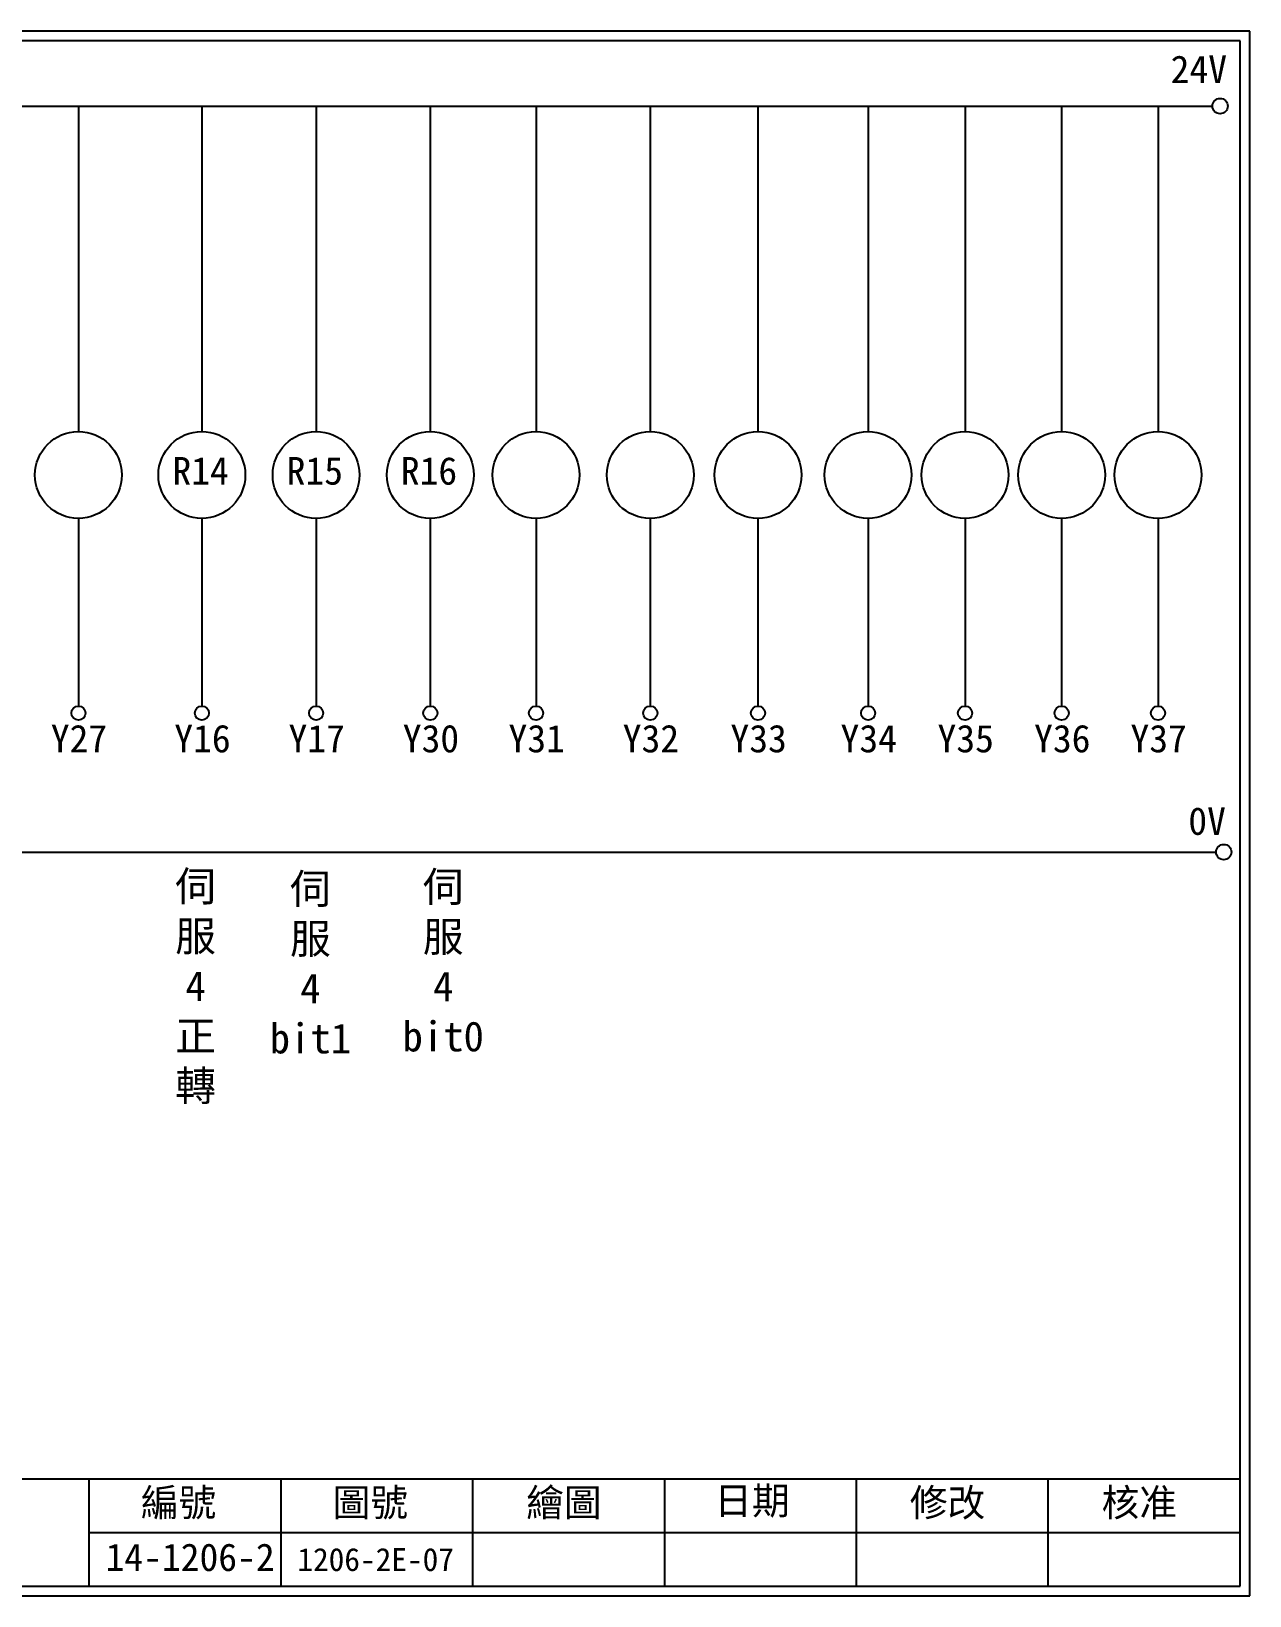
# Model space of a CAD drawing. Extents: x 926 to 1213, y 3 to 207.
# Drawn here: x 1053.9 to 1212.7, y 3 to 207 of the extents above; entities that cross this region are included whole.
import ezdxf

# ---------------------------------------------------------------- set-up
doc = ezdxf.new("R2010")
doc.units = 0
doc.layers.get('0').update_dxf_attribs({"linetype": 'CONTINUOUS'})
doc.layers.add('圖框層', color=7, linetype='CONTINUOUS')
doc.layers.add('標尺寸層', color=3, linetype='CONTINUOUS')
doc.styles.add('CNS', font='romanc.shx', dxfattribs={"bigfont": 'chineset.shx'})
doc.styles.add('STSL', font='kaiu.ttf')

msp = doc.modelspace()

# ---------------------------------------------------------------- linework, layer by layer
for centre in [(1208.88, 197.22), (1209.36, 99.96)]:
    msp.add_circle(centre, 1)
at = {"layer": '圖框層', "color": 7}
for p, q in [((1212.74, 206.97), (925.74, 206.97)), ((1212.74, 3), (1212.74, 206.97)), ((1211.49, 205.72), (926.99, 205.72)), ((1211.49, 4.25), (1211.49, 205.72)), ((926.99, 18.25), (1211.49, 18.25)), ((1061.49, 4.25), (1061.49, 18.25)), ((1086.49, 4.25), (1086.49, 18.25)), ((1111.49, 4.25), (1111.49, 18.25)), ((1136.49, 4.25), (1136.49, 18.25)), ((1161.49, 4.25), (1161.49, 18.25)), ((1186.49, 4.25), (1186.49, 18.25)), ((1061.49, 11.25), (1211.49, 11.25)), ((926.99, 4.25), (1211.49, 4.25)), ((925.74, 3), (1212.74, 3))]:
    msp.add_line(p, q, dxfattribs=at)
at = {"layer": '標尺寸層', "color": 7}
for p, q in [((930.28, 197.22), (1207.88, 197.22)), ((1060.07, 197.22), (1060.07, 154.78)), ((1076.16, 197.22), (1076.16, 154.78)), ((1091.05, 197.22), (1091.05, 154.78)), ((1105.94, 197.22), (1105.94, 154.78)), ((1119.72, 197.22), (1119.72, 154.78)), ((1134.61, 197.22), (1134.61, 154.78)), ((1148.65, 197.22), (1148.65, 154.78)), ((1163, 197.22), (1163, 154.78)), ((1175.64, 197.22), (1175.64, 154.78)), ((1188.23, 197.22), (1188.23, 154.78)), ((1200.79, 197.22), (1200.79, 154.78)), ((1060.07, 143.45), (1060.07, 119)), ((1076.16, 143.45), (1076.16, 119)), ((1091.05, 143.45), (1091.05, 119)), ((1105.94, 143.45), (1105.94, 119)), ((1119.72, 143.45), (1119.72, 119)), ((1134.61, 143.45), (1134.61, 119)), ((1148.65, 143.45), (1148.65, 119)), ((1163, 143.45), (1163, 119)), ((1175.64, 143.45), (1175.64, 119)), ((1188.23, 143.45), (1188.23, 119)), ((1200.79, 143.45), (1200.79, 119)), ((930.49, 99.96), (1208.36, 99.96))]:
    msp.add_line(p, q, dxfattribs=at)
for centre, radius in [((1060.07, 149.12), 5.66), ((1076.16, 149.12), 5.66), ((1091.05, 149.12), 5.66), ((1105.94, 149.12), 5.66), ((1119.72, 149.12), 5.66), ((1134.61, 149.12), 5.66), ((1148.65, 149.12), 5.66), ((1163, 149.12), 5.66), ((1175.64, 149.12), 5.66), ((1188.23, 149.12), 5.66), ((1200.79, 149.12), 5.66), ((1060.07, 118.08), 0.92), ((1076.16, 118.08), 0.92), ((1091.05, 118.08), 0.92), ((1105.94, 118.08), 0.92), ((1119.72, 118.08), 0.92), ((1134.61, 118.08), 0.92), ((1148.65, 118.08), 0.92), ((1163, 118.08), 0.92), ((1175.64, 118.08), 0.92), ((1188.23, 118.08), 0.92), ((1200.79, 118.08), 0.92)]:
    msp.add_circle(centre, radius, dxfattribs=at)

# ---------------------------------------------------------------- texts
at = {"layer": '圖框層', "color": 4, "style": 'STSL'}
for s, height, p in [('24V', 3.6, (1202.44, 200.22)), ('R14', 3.6, (1072.32, 147.86)), ('R15', 3.6, (1087.21, 147.86)), ('R16', 3.6, (1102.09, 147.86)), ('Y27', 3.6, (1056.47, 112.96)), ('Y16', 3.6, (1072.57, 112.96)), ('Y17', 3.6, (1087.46, 112.96)), ('Y30', 3.6, (1102.35, 112.96)), ('Y31', 3.6, (1116.13, 112.96)), ('Y32', 3.6, (1131.02, 112.96)), ('Y33', 3.6, (1145.06, 112.96)), ('Y34', 3.6, (1159.41, 112.96)), ('Y35', 3.6, (1172.05, 112.96)), ('Y36', 3.6, (1184.64, 112.96)), ('Y37', 3.6, (1197.2, 112.96)), ('0V', 3.6, (1204.74, 102.2)), ('編號', 3.6, (1068.21, 13.34)), ('圖號', 3.6, (1093.21, 13.34)), ('繪圖', 3.6, (1118.44, 13.34)), ('日期', 3.6, (1142.96, 13.59)), ('修改', 3.6, (1168.44, 13.34)), ('核准', 3.6, (1193.44, 13.34)), ('14-1206-2', 3.6, (1063.61, 6.22)), ('1206-2E-07', 3, (1088.61, 6.22))]:
    msp.add_text(s, height=height, dxfattribs=at).set_placement(p)
at = {"layer": '標尺寸層', "color": 7, "char_height": 3.9, "width": 8.6627, "attachment_point": 5, "style": 'CNS'}
for s, insert in [('{\\fDFKai-SB|b0|i0|c136|p65;伺服\\P4\\P正轉}', (1075.34, 82.27)), ('{\\fDFKai-SB|b0|i0|c136|p65;伺服\\P4\\Pbit0}', (1107.62, 85.64)), ('{\\fDFKai-SB|b0|i0|c136|p65;伺服\\P4\\Pbit1}', (1090.31, 85.38))]:
    msp.add_mtext(s, dxfattribs=dict(at, insert=insert))

doc.saveas('drawing.dxf')
